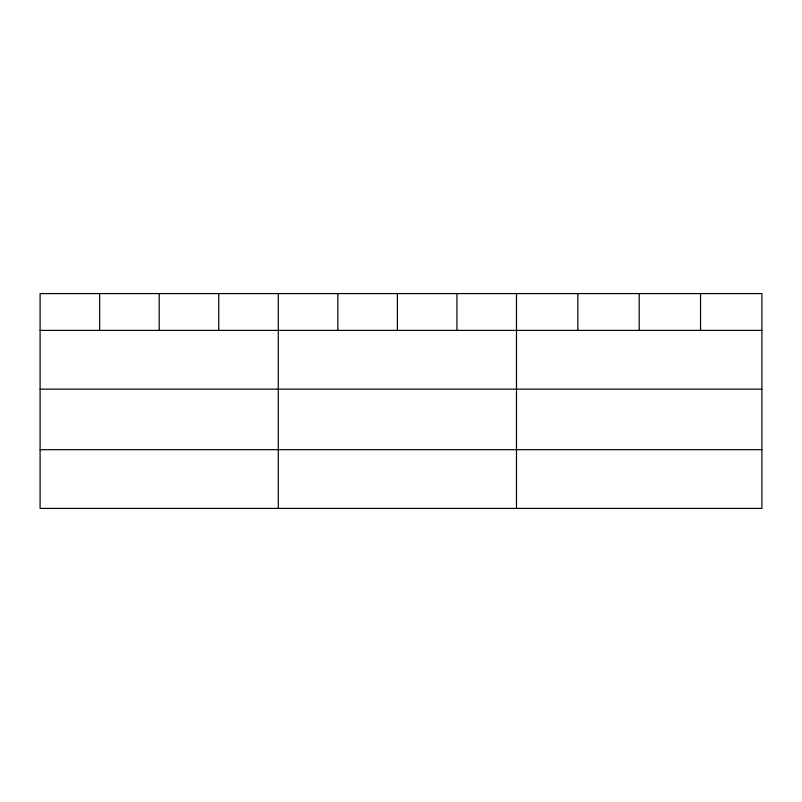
<?xml version="1.0" encoding="UTF-8"?>
<svg xmlns="http://www.w3.org/2000/svg" width="802" height="802" viewBox="0 0 802 802"><rect width="100%" height="100%" fill="white"/><g stroke="black" fill="none" stroke-linecap="round" stroke-linejoin="round"><path stroke-width="1.2" d="M761.9 389.15L761.9 293.582L40.1 293.582L40.1 508.418L761.9 508.418L761.9 389.15L40.1 389.15M40.1 330.394L761.9 330.394M40.1 449.671L761.9 449.671M700.547 293.582L700.547 330.394M639.194 293.582L639.194 330.394M577.841 293.582L577.841 330.394M516.488 293.582L516.488 508.418M456.94 293.582L456.94 330.394M397.391 293.582L397.391 330.394M337.842 293.582L337.842 330.394M278.294 293.582L278.294 508.418M218.745 293.582L218.745 330.394M159.197 293.582L159.197 330.394M99.648 293.582L99.648 330.394"/></g></svg>
